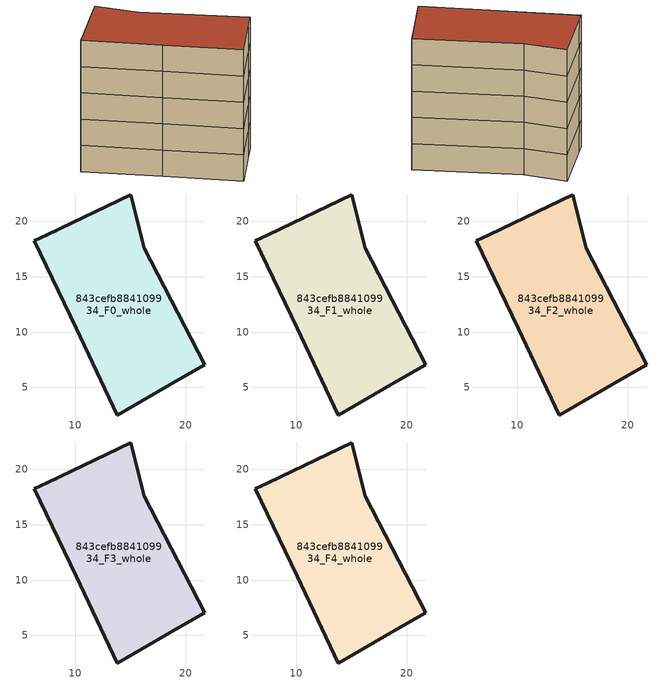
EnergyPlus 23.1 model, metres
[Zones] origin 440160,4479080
843cefb884109934_F0_whole
 floor ground (EU_floor_Construction): 15.02,22.4 16.22,17.6 21.69,7.02 19.41,5.72 13.8,2.5 10.06,10.35 6.3,18.27 7.45,18.82 z0
 wall outside (EU_wall_Construction): 10.06,10.35 13.8,2.5 19.41,5.72 21.69,7.02 16.22,17.6 15.02,22.4 7.45,18.82 6.3,18.27 10.06,10.35 z0:3
843cefb884109934_F1_whole
 floor to 843cefb884109934_F0_whole (EU_floor_Construction): 15.02,22.4 16.22,17.6 21.69,7.02 19.41,5.72 13.8,2.5 10.06,10.35 6.3,18.27 7.45,18.82 z3
 wall outside (EU_wall_Construction): 10.06,10.35 13.8,2.5 19.41,5.72 21.69,7.02 16.22,17.6 15.02,22.4 7.45,18.82 6.3,18.27 10.06,10.35 z3:6
843cefb884109934_F2_whole
 floor to 843cefb884109934_F1_whole (EU_floor_Construction): 15.02,22.4 16.22,17.6 21.69,7.02 19.41,5.72 13.8,2.5 10.06,10.35 6.3,18.27 7.45,18.82 z6
 wall outside (EU_wall_Construction): 10.06,10.35 13.8,2.5 19.41,5.72 21.69,7.02 16.22,17.6 15.02,22.4 7.45,18.82 6.3,18.27 10.06,10.35 z6:9
843cefb884109934_F3_whole
 floor to 843cefb884109934_F2_whole (EU_floor_Construction): 15.02,22.4 16.22,17.6 21.69,7.02 19.41,5.72 13.8,2.5 10.06,10.35 6.3,18.27 7.45,18.82 z9
 wall outside (EU_wall_Construction): 10.06,10.35 13.8,2.5 19.41,5.72 21.69,7.02 16.22,17.6 15.02,22.4 7.45,18.82 6.3,18.27 10.06,10.35 z9:12
843cefb884109934_F4_whole
 floor to 843cefb884109934_F3_whole (EU_floor_Construction): 15.02,22.4 16.22,17.6 21.69,7.02 19.41,5.72 13.8,2.5 10.06,10.35 6.3,18.27 7.45,18.82 z12
 wall outside (EU_wall_Construction): 10.06,10.35 13.8,2.5 19.41,5.72 21.69,7.02 16.22,17.6 15.02,22.4 7.45,18.82 6.3,18.27 10.06,10.35 z12:15
 roof outside (EU_roof_Construction): 19.41,5.72 21.69,7.02 16.22,17.6 15.02,22.4 7.45,18.82 6.3,18.27 10.06,10.35 13.8,2.5 z15
[Building]
EU S2 Campaign: North Axis=0; Terrain=City; Solar Distribution=FullExterior
[Site:Location]
Madrid: Latitude=40.5; Longitude=-3.5; Time Zone=1; Elevation=609
[SizingPeriod:WeatherFileDays]
AnnualSizingPeriod: Begin Month=1; Begin Day of Month=1; End Month=12; End Day of Month=31; Day of Week for Start Day=Monday; Use Weather File Daylight Saving Period=No; Use Weather File Rain and Snow Indicators=No
[MATERIAL]
EU_InternalMass_Material: Roughness=MediumRough; Thickness=0.1; Conductivity=1; Density=1800; Specific Heat=900; Thermal Absorptance=0.9; Solar Absorptance=0.7; Visible Absorptance=0.7
[MATERIAL:NOMASS] Roughness=MediumRough; Thermal Absorptance=0.9; Solar Absorptance=0.7; Visible Absorptance=0.7
Name | Thermal Resistance
EU_wall_NoMass | 0.609216
EU_roof_NoMass | 0.513268
EU_floor_NoMass | 0.568163
[CONSTRUCTION]
EU_wall_Construction: EU_wall_NoMass
EU_roof_Construction: EU_roof_NoMass
EU_floor_Construction: EU_floor_NoMass
EU_InternalMass_Construction: EU_InternalMass_Material
[ZONE] Type=1; Multiplier=1; Ceiling Height=autocalculate; Floor Area=autocalculate; Part of Total Floor Area=Yes
Name | Volume
843cefb884109934_F0_whole | 459.52
843cefb884109934_F1_whole; 843cefb884109934_F2_whole; 843cefb884109934_F3_whole; 843cefb884109934_F4_whole | 459.521
[INTERNALMASS] Construction=EU_InternalMass_Construction; Surface Area=153.174
Name | Zone or ZoneList
843cefb884109934_F0_whole_EU_InternalMass | 843cefb884109934_F0_whole
843cefb884109934_F1_whole_EU_InternalMass | 843cefb884109934_F1_whole
843cefb884109934_F2_whole_EU_InternalMass | 843cefb884109934_F2_whole
843cefb884109934_F3_whole_EU_InternalMass | 843cefb884109934_F3_whole
843cefb884109934_F4_whole_EU_InternalMass | 843cefb884109934_F4_whole
[OTHEREQUIPMENT] Fuel Type=Electricity; Design Level Calculation Method=Watts/Area; Power per Zone Floor Area=1; Fraction Latent=0; Fraction Radiant=0; Fraction Lost=0; Carbon Dioxide Generation Rate=0; EndUse Subcategory=EU_Step8_InternalGains
Name | Zone or ZoneList or Space or SpaceList | Schedule
EU_Step8_InternalGain_843cefb884109934_F0_whole_f000 | 843cefb884109934_F0_whole | EU_Step8_GainSchedule_843cefb884109934_F0_whole_f000
EU_Step8_InternalGain_843cefb884109934_F1_whole_f000 | 843cefb884109934_F1_whole | EU_Step8_GainSchedule_843cefb884109934_F1_whole_f000
EU_Step8_InternalGain_843cefb884109934_F2_whole_f000 | 843cefb884109934_F2_whole | EU_Step8_GainSchedule_843cefb884109934_F2_whole_f000
EU_Step8_InternalGain_843cefb884109934_F3_whole_f000 | 843cefb884109934_F3_whole | EU_Step8_GainSchedule_843cefb884109934_F3_whole_f000
EU_Step8_InternalGain_843cefb884109934_F4_whole_f000 | 843cefb884109934_F4_whole | EU_Step8_GainSchedule_843cefb884109934_F4_whole_f000
[ZONEVENTILATION:DESIGNFLOWRATE] Schedule=EU_AlwaysOn; Design Flow Rate Calculation Method=AirChanges/Hour; Air Changes per Hour=0.752966; Ventilation Type=Natural; Fan Pressure Rise=0; Fan Total Efficiency=1; Constant Term Coefficient=1; Temperature Term Coefficient=0; Velocity Term Coefficient=0; Velocity Squared Term Coefficient=0; Minimum Indoor Temperature=-100; Maximum Indoor Temperature=100; Delta Temperature=-100; Minimum Outdoor Temperature=-100; Maximum Outdoor Temperature=100; Maximum Wind Speed=40
Name | Zone or ZoneList or Space or SpaceList
EU_ConstantAir_843cefb884109934_F0_whole | 843cefb884109934_F0_whole
EU_ConstantAir_843cefb884109934_F1_whole | 843cefb884109934_F1_whole
EU_ConstantAir_843cefb884109934_F2_whole | 843cefb884109934_F2_whole
EU_ConstantAir_843cefb884109934_F3_whole | 843cefb884109934_F3_whole
EU_ConstantAir_843cefb884109934_F4_whole | 843cefb884109934_F4_whole
[HVACTEMPLATE:THERMOSTAT] Constant Heating Setpoint=20; Constant Cooling Setpoint=50
EU_HeatOnly_843cefb884109934_F0_whole; EU_HeatOnly_843cefb884109934_F1_whole; EU_HeatOnly_843cefb884109934_F2_whole; EU_HeatOnly_843cefb884109934_F3_whole; EU_HeatOnly_843cefb884109934_F4_whole
[HVACTEMPLATE:ZONE:IDEALLOADSAIRSYSTEM] System Availability Schedule=EU_AlwaysOn; Maximum Heating Supply Air Temperature=50; Minimum Cooling Supply Air Temperature=13; Maximum Heating Supply Air Humidity Ratio=0.0156; Minimum Cooling Supply Air Humidity Ratio=0.0077; Heating Limit=NoLimit; Cooling Limit=NoLimit; Heating Availability Schedule=EU_AlwaysOn; Cooling Availability Schedule=EU_CoolingOff; Dehumidification Control Type=ConstantSensibleHeatRatio; Cooling Sensible Heat Ratio=0.7; Dehumidification Setpoint=60; Humidification Control Type=None; Humidification Setpoint=30; Outdoor Air Method=None; Outdoor Air Flow Rate per Person=0.00944; Outdoor Air Flow Rate per Zone Floor Area=0; Outdoor Air Flow Rate per Zone=0; Demand Controlled Ventilation Type=None; Outdoor Air Economizer Type=NoEconomizer; Heat Recovery Type=None; Sensible Heat Recovery Effectiveness=0.7; Latent Heat Recovery Effectiveness=0.65
Name | Template Thermostat
843cefb884109934_F0_whole | EU_HeatOnly_843cefb884109934_F0_whole
843cefb884109934_F1_whole | EU_HeatOnly_843cefb884109934_F1_whole
843cefb884109934_F2_whole | EU_HeatOnly_843cefb884109934_F2_whole
843cefb884109934_F3_whole | EU_HeatOnly_843cefb884109934_F3_whole
843cefb884109934_F4_whole | EU_HeatOnly_843cefb884109934_F4_whole
[SIZING:ZONE] Zone Cooling Design Supply Air Temperature Input Method=SupplyAirTemperature; Zone Cooling Design Supply Air Temperature=13; Zone Heating Design Supply Air Temperature Input Method=SupplyAirTemperature; Zone Heating Design Supply Air Temperature=50; Zone Cooling Design Supply Air Humidity Ratio=0.008; Zone Heating Design Supply Air Humidity Ratio=0.008; Cooling Design Air Flow Method=DesignDay; Cooling Design Air Flow Rate=0; Cooling Minimum Air Flow per Zone Floor Area=0.000762; Cooling Minimum Air Flow=0; Cooling Minimum Air Flow Fraction=0.2; Heating Design Air Flow Method=DesignDay; Heating Design Air Flow Rate=0; Heating Maximum Air Flow per Zone Floor Area=0.002032; Heating Maximum Air Flow=0.141576; Heating Maximum Air Flow Fraction=0.3; Account for Dedicated Outdoor Air System=No; Dedicated Outdoor Air System Control Strategy=NeutralSupplyAir; Dedicated Outdoor Air Low Setpoint Temperature for Design=autosize; Dedicated Outdoor Air High Setpoint Temperature for Design=autosize; Zone Load Sizing Method=Sensible Load Only No Latent Load; Zone Latent Cooling Design Supply Air Humidity Ratio Input Method=HumidityRatioDifference; Zone Cooling Design Supply Air Humidity Ratio Difference=0.005; Zone Latent Heating Design Supply Air Humidity Ratio Input Method=HumidityRatioDifference; Zone Humidification Design Supply Air Humidity Ratio Difference=0.005
843cefb884109934_F0_whole; 843cefb884109934_F1_whole; 843cefb884109934_F2_whole; 843cefb884109934_F3_whole; 843cefb884109934_F4_whole
[SCHEDULE:CONSTANT]
Name | Hourly Value
EU_AlwaysOn | 1
EU_CoolingOff | 0
[SCHEDULE:FILE] Column Number=1; Rows to Skip at Top=0; Number of Hours of Data=8760; Column Separator=Comma; Interpolate to Timestep=No; Minutes per Item=60; Adjust Schedule for Daylight Savings=Yes
Name | File
EU_Step8_GainSchedule_843cefb884109934_F0_whole_f000 | C:\Users\o_iseri\Desktop\OpenUBEM\openubem\outputs\eu_evidence\EU-11\ES-MAD-BERRUGUETE\idfs\843cefb884109934\843cefb884109934_F0_whole_f000_gain.csv
EU_Step8_GainSchedule_843cefb884109934_F1_whole_f000 | C:\Users\o_iseri\Desktop\OpenUBEM\openubem\outputs\eu_evidence\EU-11\ES-MAD-BERRUGUETE\idfs\843cefb884109934\843cefb884109934_F1_whole_f000_gain.csv
EU_Step8_GainSchedule_843cefb884109934_F2_whole_f000 | C:\Users\o_iseri\Desktop\OpenUBEM\openubem\outputs\eu_evidence\EU-11\ES-MAD-BERRUGUETE\idfs\843cefb884109934\843cefb884109934_F2_whole_f000_gain.csv
EU_Step8_GainSchedule_843cefb884109934_F3_whole_f000 | C:\Users\o_iseri\Desktop\OpenUBEM\openubem\outputs\eu_evidence\EU-11\ES-MAD-BERRUGUETE\idfs\843cefb884109934\843cefb884109934_F3_whole_f000_gain.csv
EU_Step8_GainSchedule_843cefb884109934_F4_whole_f000 | C:\Users\o_iseri\Desktop\OpenUBEM\openubem\outputs\eu_evidence\EU-11\ES-MAD-BERRUGUETE\idfs\843cefb884109934\843cefb884109934_F4_whole_f000_gain.csv
